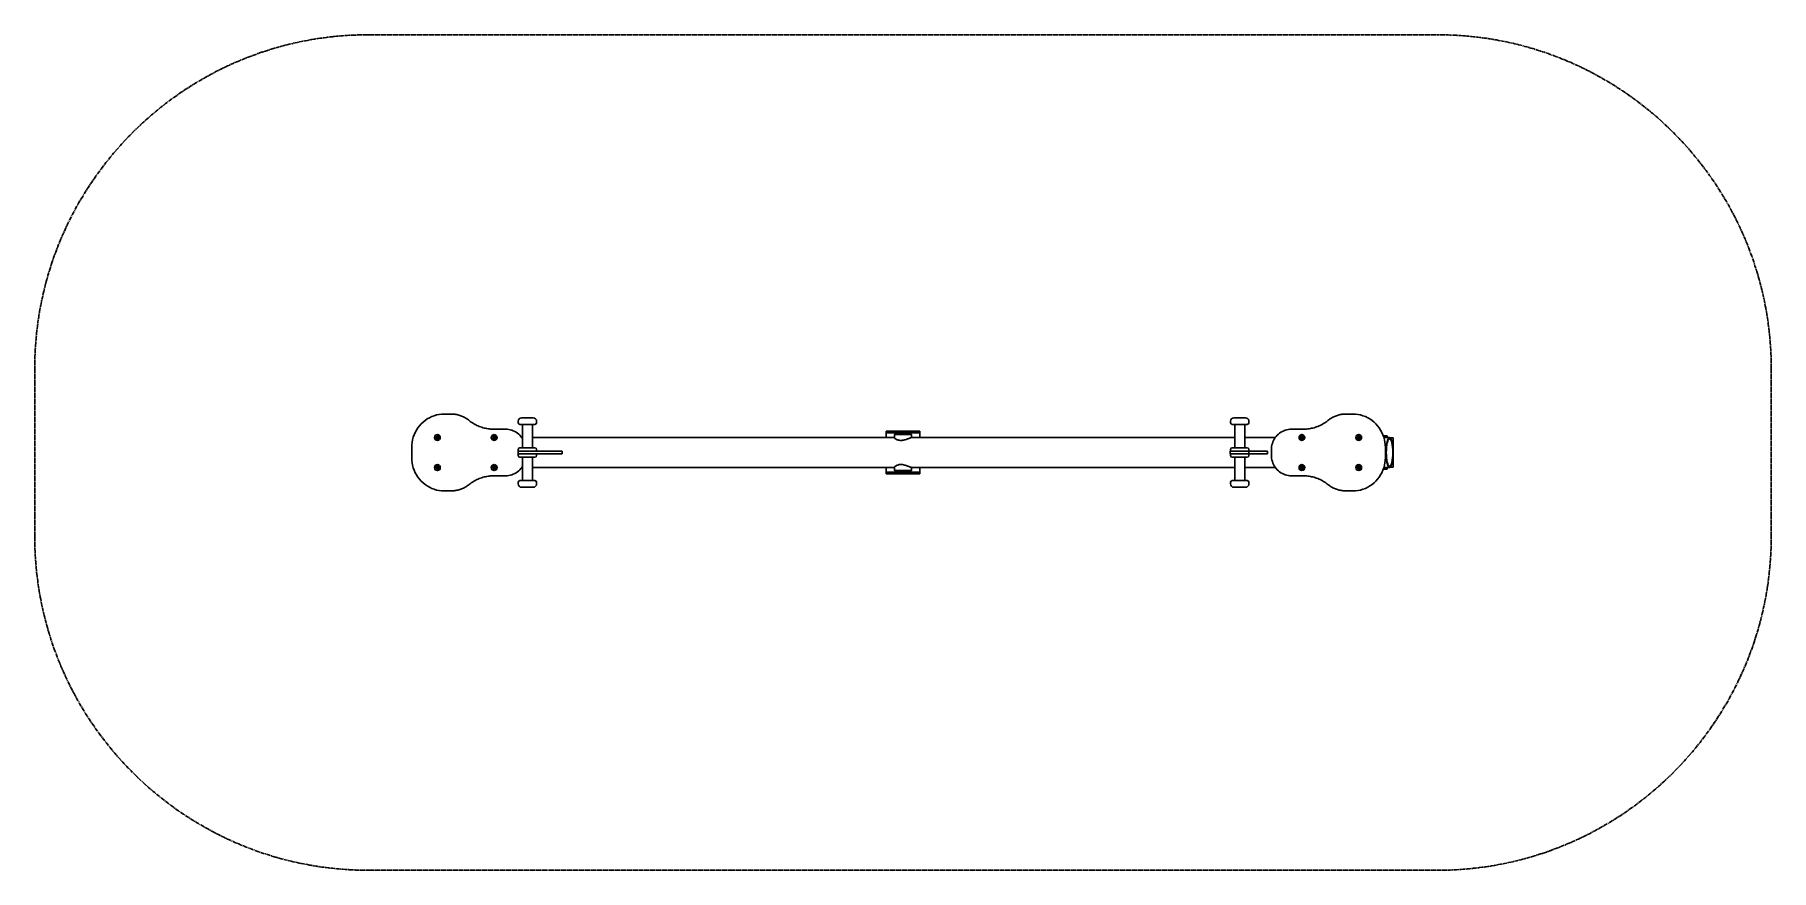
# Model space of a CAD drawing. Header units: millimetres. Extents: x 1398 to 6598, y 599 to 3099.
import ezdxf

# ---------------------------------------------------------------- set-up
doc = ezdxf.new("R2010")
doc.units = ezdxf.units.MM
doc.linetypes.add('AM_ISO08W050', pattern=[18, 12, -1.5, 3, -1.5])
doc.layers.add('AM_4', color=3, linetype='Continuous', lineweight=25)
doc.layers.add('AM_7', color=4, linetype='AM_ISO08W050', lineweight=25)

msp = doc.modelspace()

# ---------------------------------------------------------------- linework, layer by layer
at = {"layer": 'AM_4'}
for p, q in [((2643.9, 1964.2), (2624.5, 1964.2)), ((2645.1, 1964.2), (2643.9, 1964.2)), ((2846.3, 1943.2), (2846.3, 1938.2)), ((2851.3, 1933.2), (2896.3, 1933.2)), ((2856.3, 1953.2), (2891.3, 1953.2)), ((2858.8, 1933.2), (2858.8, 1863.2)), ((2888.8, 1933.2), (2888.8, 1863.2)), ((2901.3, 1943.2), (2901.3, 1938.2)), ((4979.3, 1943.2), (4979.3, 1938.2)), ((4984.3, 1933.2), (5029.3, 1933.2)), ((4989.3, 1953.2), (5024.3, 1953.2)), ((4991.8, 1933.2), (4991.8, 1863.2)), ((5021.8, 1933.2), (5021.8, 1863.2)), ((5034.3, 1943.2), (5034.3, 1938.2)), ((5344.4, 1964.2), (5325, 1964.2)), ((5345.6, 1964.2), (5344.4, 1964.2)), ((2603.6, 1893.7), (2609.9, 1893.7)), ((2609.9, 1893.7), (2603.6, 1893.7)), ((2607.3, 1898.7), (2606.2, 1898.7)), ((2807.1, 1919.2), (2770.1, 1919.2)), ((2773.6, 1893.7), (2779.9, 1893.7)), ((2808.3, 1919.2), (2807.1, 1919.2)), ((2857.1, 1893.7), (2858.8, 1893.7)), ((2888.8, 1893.7), (3973.1, 1893.7)), ((3978.3, 1913.2), (3948.3, 1913.2)), ((3948.3, 1908.2), (3948.3, 1913.2)), ((3948.3, 1908.2), (3978.3, 1908.2)), ((3948.3, 1904.2), (3948.3, 1908.2)), ((3948.3, 1893.7), (3948.3, 1904.2)), ((3974.3, 1904.2), (3973.3, 1903.2)), ((4023.3, 1903.2), (3973.3, 1903.2)), ((3973.3, 1903.2), (3973.3, 1891.8)), ((3974.3, 1904.2), (4022.3, 1904.2)), ((4018.3, 1913.2), (3978.3, 1913.2)), ((3978.3, 1908.2), (4018.3, 1908.2)), ((4048.3, 1913.2), (4018.3, 1913.2)), ((4018.3, 1908.2), (4048.3, 1908.2)), ((4022.3, 1904.2), (4023.3, 1903.2)), ((4023.3, 1903.2), (4023.3, 1893.7)), ((4023.6, 1893.7), (4991.8, 1893.7)), ((4048.3, 1913.2), (4048.3, 1908.2)), ((4048.3, 1908.2), (4048.3, 1904.2)), ((4048.3, 1904.2), (4048.3, 1893.7)), ((5021.8, 1893.7), (5113, 1893.7)), ((5198.8, 1919.2), (5161.8, 1919.2)), ((5192.3, 1893.7), (5198.7, 1893.7)), ((5362.3, 1893.7), (5368.6, 1893.7)), ((5368.6, 1893.7), (5362.3, 1893.7)), ((5366, 1898.7), (5364.9, 1898.7)), ((5445.7, 1898.7), (5436.9, 1898.7)), ((5438.5, 1893.7), (5455.4, 1893.7)), ((5445.7, 1893.7), (5438.5, 1893.7)), ((5448.1, 1898.7), (5445.7, 1898.7)), ((5445.7, 1898.7), (5445.7, 1893.7)), ((5448.1, 1898.7), (5448.1, 1893.7)), ((5456.9, 1893.2), (5464.2, 1893.2)), ((5466.3, 1893.2), (5464.2, 1893.2)), ((5466.3, 1893.2), (5466.3, 1805.2)), ((2527.3, 1864.2), (2527.3, 1834.2)), ((2846.3, 1858.2), (2846.3, 1853.2)), ((2846.3, 1853.2), (2897.3, 1853.2)), ((2846.3, 1853.2), (2846.3, 1845.2)), ((2846.3, 1853.2), (2897.3, 1853.2)), ((2897.3, 1845.2), (2846.3, 1845.2)), ((2846.3, 1845.2), (2897.3, 1845.2)), ((2846.3, 1845.2), (2846.3, 1840.2)), ((2851.3, 1863.2), (2896.3, 1863.2)), ((2851.3, 1835.2), (2896.3, 1835.2)), ((2858.8, 1835.2), (2858.8, 1765.2)), ((2888.8, 1835.2), (2888.8, 1765.2)), ((2897.3, 1853.2), (2977.5, 1853.2)), ((2977.5, 1845.2), (2897.3, 1845.2)), ((2901.3, 1858.2), (2901.3, 1853.2)), ((2901.3, 1845.2), (2901.3, 1840.2)), ((2977.5, 1853.2), (2977.5, 1845.2)), ((4978, 1853.2), (4979.3, 1853.2)), ((4978, 1845.2), (4978, 1853.2)), ((4979.3, 1845.2), (4978, 1845.2)), ((4979.3, 1858.2), (4979.3, 1853.2)), ((4979.3, 1853.2), (5034.3, 1853.2)), ((4979.3, 1853.2), (5034.3, 1853.2)), ((5034.3, 1845.2), (4979.3, 1845.2)), ((4979.3, 1845.2), (5034.3, 1845.2)), ((4979.3, 1845.2), (4979.3, 1840.2)), ((4984.3, 1863.2), (5029.3, 1863.2)), ((4984.3, 1835.2), (5029.3, 1835.2)), ((4991.8, 1835.2), (4991.8, 1765.2)), ((5021.8, 1835.2), (5021.8, 1765.2)), ((5034.3, 1858.2), (5034.3, 1853.2)), ((5090.3, 1853.2), (5034.3, 1853.2)), ((5034.3, 1845.2), (5034.3, 1853.2)), ((5034.3, 1845.2), (5090.3, 1845.2)), ((5034.3, 1845.2), (5034.3, 1840.2)), ((5090.3, 1845.2), (5090.3, 1853.2)), ((5101.4, 1857.2), (5101.4, 1841.2)), ((5442.8, 1834.2), (5442.8, 1864.2)), ((2603.6, 1804.8), (2609.9, 1804.8)), ((2609.9, 1804.8), (2603.6, 1804.8)), ((2607.3, 1799.8), (2606.2, 1799.8)), ((2770.1, 1779.2), (2807.1, 1779.2)), ((2773.6, 1804.8), (2779.9, 1804.8)), ((2808.3, 1779.2), (2807.1, 1779.2)), ((2857.1, 1804.8), (2858.8, 1804.8)), ((2888.8, 1804.8), (3973.1, 1804.8)), ((3948.3, 1794.2), (3948.3, 1804.8)), ((3948.3, 1790.2), (3948.3, 1794.2)), ((3978.3, 1790.2), (3948.3, 1790.2)), ((3948.3, 1785.2), (3948.3, 1790.2)), ((3948.3, 1785.2), (3978.3, 1785.2)), ((3973.3, 1806.7), (3973.3, 1795.2)), ((3973.3, 1795.2), (4023.3, 1795.2)), ((3974.3, 1794.2), (3973.3, 1795.2)), ((4022.3, 1794.2), (3974.3, 1794.2)), ((4018.3, 1790.2), (3978.3, 1790.2)), ((3978.3, 1785.2), (4018.3, 1785.2)), ((4048.3, 1790.2), (4018.3, 1790.2)), ((4018.3, 1785.2), (4048.3, 1785.2)), ((4022.3, 1794.2), (4023.3, 1795.2)), ((4023.3, 1804.8), (4023.3, 1795.2)), ((4023.6, 1804.8), (4991.8, 1804.8)), ((4048.3, 1804.8), (4048.3, 1794.2)), ((4048.3, 1794.2), (4048.3, 1790.2)), ((4048.3, 1790.2), (4048.3, 1785.2)), ((5021.8, 1804.8), (5113, 1804.8)), ((5161.8, 1779.2), (5198.8, 1779.2)), ((5192.3, 1804.8), (5198.7, 1804.8)), ((5362.3, 1804.8), (5368.6, 1804.8)), ((5368.6, 1804.8), (5362.3, 1804.8)), ((5366, 1799.8), (5364.9, 1799.8)), ((5445.7, 1799.8), (5436.9, 1799.8)), ((5438.5, 1804.8), (5455.4, 1804.8)), ((5445.7, 1804.8), (5438.5, 1804.8)), ((5445.7, 1804.8), (5445.7, 1799.8)), ((5448.1, 1799.8), (5445.7, 1799.8)), ((5448.1, 1804.8), (5448.1, 1799.8)), ((5464.2, 1805.2), (5456.9, 1805.2)), ((5464.2, 1805.2), (5466.3, 1805.2)), ((2624.5, 1734.2), (2643.9, 1734.2)), ((2645.1, 1734.2), (2643.9, 1734.2)), ((2846.3, 1760.2), (2846.3, 1755.2)), ((2851.3, 1765.2), (2896.3, 1765.2)), ((2856.3, 1745.2), (2891.3, 1745.2)), ((2901.3, 1760.2), (2901.3, 1755.2)), ((4979.3, 1760.2), (4979.3, 1755.2)), ((4984.3, 1765.2), (5029.3, 1765.2)), ((4989.3, 1745.2), (5024.3, 1745.2)), ((5034.3, 1760.2), (5034.3, 1755.2)), ((5325, 1734.2), (5344.4, 1734.2)), ((5345.6, 1734.2), (5344.4, 1734.2))]:
    msp.add_line(p, q, dxfattribs=at)
for centre, radius, start, end in [((2856.3, 1943.2), 10, 90, 180), ((2851.3, 1938.2), 5, 180, 270), ((2891.3, 1943.2), 10, 0, 90), ((2896.3, 1938.2), 5, 270, 0), ((4989.3, 1943.2), 10, 90, 180), ((4984.3, 1938.2), 5, 180, 270), ((5024.3, 1943.2), 10, 0, 90), ((5029.3, 1938.2), 5, 270, 0), ((2851.3, 1858.2), 5, 90, 180), ((2851.3, 1840.2), 5, 180, 270), ((2896.3, 1858.2), 5, 0, 90), ((2896.3, 1840.2), 5, 270, 0), ((4984.3, 1858.2), 5, 90, 180), ((4984.3, 1840.2), 5, 180, 270), ((5029.3, 1858.2), 5, 0, 90), ((5029.3, 1840.2), 5, 270, 0), ((2851.3, 1760.2), 5, 90, 180), ((2856.3, 1755.2), 10, 180, 270), ((2891.3, 1755.2), 10, 270, 0), ((2896.3, 1760.2), 5, 0, 90), ((4984.3, 1760.2), 5, 90, 180), ((4989.3, 1755.2), 10, 180, 270), ((5024.3, 1755.2), 10, 270, 0), ((5029.3, 1760.2), 5, 0, 90)]:
    msp.add_arc(centre, radius, start, end, dxfattribs=at)
for centre, major_axis, ratio in [((2604.1, 1894.2), (0, 9), 0.971383), ((2605.1, 1894.2), (0, 5), 0.971383), ((2774.1, 1894.2), (0, 9), 0.971383), ((2775.1, 1894.2), (0, 5), 0.971383), ((5192.9, 1894.2), (0, -9), 0.971383), ((5193.8, 1894.2), (0, -5), 0.971383), ((5362.9, 1894.2), (0, -9), 0.971383), ((5363.8, 1894.2), (0, -5), 0.971383), ((5455.4, 1849.2), (0, 44.4), 0.237519), ((5455.4, 1849.2), (0, 41.4), 0.237519), ((2604.1, 1804.2), (0, 9), 0.971383), ((2605.1, 1804.2), (0, 5), 0.971383), ((2774.1, 1804.2), (0, 9), 0.971383), ((2775.1, 1804.2), (0, 5), 0.971383), ((5192.9, 1804.2), (0, -9), 0.971383), ((5193.8, 1804.2), (0, -5), 0.971383), ((5362.9, 1804.2), (0, -9), 0.971383), ((5363.8, 1804.2), (0, -5), 0.971383)]:
    msp.add_ellipse(centre, major_axis=major_axis, ratio=ratio, dxfattribs=at)
for centre, major_axis, start_param, end_param in [((2607.2, 1894.2), (0, -5), 3.363473, 6.061305), ((2607.2, 1894.2), (0, 5), 0.221881, 2.919712), ((2608.4, 1894.2), (0, 5), 0.349388, 2.792205), ((2777.2, 1894.2), (0, -5), 3.363473, 6.061305), ((2777.2, 1894.2), (0, 5), 0.221881, 2.919712), ((2778.4, 1894.2), (0, 5), 0.349388, 2.792205), ((5196, 1894.2), (0, -5), 3.363473, 6.061305), ((5196, 1894.2), (0, 5), 0.221881, 2.919712), ((5197.2, 1894.2), (0, 5), 0.349388, 2.792205), ((5366, 1894.2), (0, -5), 3.363473, 6.061305), ((5366, 1894.2), (0, 5), 0.221881, 2.919712), ((5367.1, 1894.2), (0, 5), 0.349388, 2.792205), ((2607.2, 1804.2), (0, -5), 3.363473, 6.061305), ((2607.2, 1804.2), (0, 5), 0.221881, 2.919712), ((2608.4, 1804.2), (0, 5), 0.349388, 2.792205), ((2777.2, 1804.2), (0, -5), 3.363473, 6.061305), ((2777.2, 1804.2), (0, 5), 0.221881, 2.919712), ((2778.4, 1804.2), (0, 5), 0.349388, 2.792205), ((5196, 1804.2), (0, -5), 3.363473, 6.061305), ((5196, 1804.2), (0, 5), 0.221881, 2.919712), ((5197.2, 1804.2), (0, 5), 0.349388, 2.792205), ((5366, 1804.2), (0, -5), 3.363473, 6.061305), ((5366, 1804.2), (0, 5), 0.221881, 2.919712), ((5367.1, 1804.2), (0, 5), 0.349388, 2.792205)]:
    msp.add_ellipse(centre, major_axis=major_axis, ratio=0.971383, start_param=start_param, end_param=end_param, dxfattribs=at)
for points, knots in [([(2624.5, 1964.2), (2614.3, 1964.2), (2604.1, 1962.6), (2584.7, 1956.1), (2575.6, 1951.3), (2559.1, 1938.9), (2551.8, 1931.4), (2539.8, 1914.5), (2535.2, 1905), (2528.9, 1885.1), (2527.3, 1874.7), (2527.3, 1864.2)], [3.141593, 3.141593, 3.141593, 3.141593, 3.455752, 3.455752, 3.769911, 3.769911, 4.08407, 4.08407, 4.39823, 4.39823, 4.712389, 4.712389, 4.712389, 4.712389]), ([(2699.3, 1944.9), (2696.3, 1947.4), (2693.1, 1949.7), (2686.3, 1953.7), (2682.9, 1955.5), (2675.7, 1958.7), (2672, 1960), (2664.5, 1962.1), (2660.7, 1962.9), (2652.9, 1964), (2649, 1964.2), (2645.1, 1964.2)], [2.4746463, 2.4746463, 2.4746463, 2.4746463, 2.6080356, 2.6080356, 2.7414248, 2.7414248, 2.8748141, 2.8748141, 3.0082034, 3.0082034, 3.1415927, 3.1415927, 3.1415927, 3.1415927]), ([(2771.3, 1919.2), (2766.1, 1919.2), (2761, 1919.6), (2750.7, 1921), (2745.6, 1922.1), (2735.7, 1924.9), (2730.8, 1926.6), (2721.2, 1930.8), (2716.6, 1933.2), (2707.7, 1938.6), (2703.4, 1941.6), (2699.3, 1944.9)], [0, 0, 0, 0, 0.1333893, 0.1333893, 0.2667785, 0.2667785, 0.4001678, 0.4001678, 0.5335571, 0.5335571, 0.6669463, 0.6669463, 0.6669463, 0.6669463]), ([(5270.8, 1944.9), (5266.7, 1941.6), (5262.4, 1938.6), (5253.5, 1933.2), (5248.9, 1930.8), (5239.3, 1926.6), (5234.4, 1924.9), (5224.5, 1922.1), (5219.4, 1921), (5209.1, 1919.6), (5204, 1919.2), (5198.8, 1919.2)], [2.4746463, 2.4746463, 2.4746463, 2.4746463, 2.6080356, 2.6080356, 2.7414248, 2.7414248, 2.8748141, 2.8748141, 3.0082034, 3.0082034, 3.1415927, 3.1415927, 3.1415927, 3.1415927]), ([(5325, 1964.2), (5321.1, 1964.2), (5317.2, 1964), (5309.4, 1962.9), (5305.6, 1962.1), (5298.1, 1960), (5294.4, 1958.7), (5287.2, 1955.5), (5283.8, 1953.7), (5277, 1949.7), (5273.8, 1947.4), (5270.8, 1944.9)], [0, 0, 0, 0, 0.1333893, 0.1333893, 0.2667785, 0.2667785, 0.4001678, 0.4001678, 0.5335571, 0.5335571, 0.6669463, 0.6669463, 0.6669463, 0.6669463]), ([(5442.8, 1864.2), (5442.8, 1874.7), (5441.2, 1885.1), (5434.9, 1905), (5430.3, 1914.5), (5418.3, 1931.4), (5411, 1938.9), (5394.5, 1951.3), (5385.4, 1956.1), (5366, 1962.6), (5355.8, 1964.2), (5345.6, 1964.2)], [4.712389, 4.712389, 4.712389, 4.712389, 5.026548, 5.026548, 5.340708, 5.340708, 5.654867, 5.654867, 5.969026, 5.969026, 6.283185, 6.283185, 6.283185, 6.283185]), ([(2858.8, 1891.3), (2858.3, 1892.1), (2857.7, 1892.8), (2853.5, 1898.9), (2849, 1903.5), (2838.7, 1911.2), (2833, 1914.2), (2821, 1918.2), (2814.7, 1919.2), (2808.3, 1919.2)], [2.1526025, 2.1526025, 2.1526025, 2.1526025, 2.1991149, 2.1991149, 2.5132741, 2.5132741, 2.8274334, 2.8274334, 3.1415927, 3.1415927, 3.1415927, 3.1415927]), ([(4023.6, 1893.7), (4023.2, 1893.7), (4022.6, 1893.6), (4021.2, 1893.2), (4020.3, 1892.9), (4018.2, 1892.2), (4017, 1891.7), (4014.5, 1890.7), (4013.2, 1890.2), (4010.5, 1889.2), (4009, 1888.6), (4005.8, 1887.6), (4004.1, 1887.1), (4000.7, 1886.2), (3999, 1885.9), (3995.5, 1885.4), (3993.8, 1885.3), (3990.5, 1885.3), (3988.9, 1885.4), (3985.8, 1885.9), (3984.3, 1886.2), (3981.5, 1887.1), (3980.2, 1887.6), (3977.9, 1888.6), (3976.9, 1889.2), (3975.3, 1890.2), (3974.6, 1890.7), (3973.4, 1891.7), (3972.9, 1892.2), (3972.4, 1892.9), (3972.3, 1893.2), (3972.4, 1893.6), (3972.7, 1893.7), (3973.2, 1893.7), (3973.2, 1893.7), (3973.3, 1893.7)], [4.03393, 4.03393, 4.03393, 4.03393, 4.536731, 4.536731, 5.039531, 5.039531, 5.542332, 5.542332, 6.045132, 6.045132, 6.550814, 6.550814, 7.056496, 7.056496, 7.562178, 7.562178, 8.06786, 8.06786, 8.573543, 8.573543, 9.079225, 9.079225, 9.584907, 9.584907, 10.090589, 10.090589, 10.593389, 10.593389, 11.09619, 11.09619, 11.59899, 11.59899, 12.101791, 12.101791, 12.201229, 12.201229, 12.201229, 12.201229]), ([(5161.8, 1919.2), (5155.4, 1919.2), (5149.1, 1918.2), (5137.1, 1914.2), (5131.4, 1911.2), (5121.1, 1903.5), (5116.6, 1898.9), (5109.2, 1888.4), (5106.3, 1882.5), (5102.4, 1870.2), (5101.4, 1863.7), (5101.4, 1857.2)], [0, 0, 0, 0, 0.314159, 0.314159, 0.628319, 0.628319, 0.942478, 0.942478, 1.256637, 1.256637, 1.570796, 1.570796, 1.570796, 1.570796]), ([(2527.3, 1834.2), (2527.3, 1823.8), (2528.9, 1813.3), (2535.2, 1793.4), (2539.8, 1784), (2551.8, 1767), (2559.1, 1759.5), (2575.6, 1747.2), (2584.7, 1742.4), (2604.1, 1735.9), (2614.3, 1734.2), (2624.5, 1734.2)], [4.712389, 4.712389, 4.712389, 4.712389, 5.026548, 5.026548, 5.340708, 5.340708, 5.654867, 5.654867, 5.969026, 5.969026, 6.283185, 6.283185, 6.283185, 6.283185]), ([(5101.4, 1841.2), (5101.4, 1834.7), (5102.4, 1828.3), (5106.3, 1815.9), (5109.2, 1810.1), (5116.6, 1799.6), (5121.1, 1794.9), (5131.4, 1787.3), (5137.1, 1784.3), (5149.1, 1780.3), (5155.4, 1779.2), (5161.8, 1779.2)], [1.570796, 1.570796, 1.570796, 1.570796, 1.884956, 1.884956, 2.199115, 2.199115, 2.513274, 2.513274, 2.827433, 2.827433, 3.141593, 3.141593, 3.141593, 3.141593]), ([(5345.6, 1734.2), (5355.8, 1734.2), (5366, 1735.9), (5385.4, 1742.4), (5394.5, 1747.2), (5411, 1759.5), (5418.3, 1767), (5430.3, 1784), (5434.9, 1793.4), (5441.2, 1813.3), (5442.8, 1823.8), (5442.8, 1834.2)], [3.141593, 3.141593, 3.141593, 3.141593, 3.455752, 3.455752, 3.769911, 3.769911, 4.08407, 4.08407, 4.39823, 4.39823, 4.712389, 4.712389, 4.712389, 4.712389]), ([(2699.3, 1753.5), (2703.4, 1756.8), (2707.7, 1759.9), (2716.6, 1765.3), (2721.2, 1767.7), (2730.8, 1771.8), (2735.7, 1773.6), (2745.6, 1776.4), (2750.7, 1777.5), (2761, 1778.9), (2766.1, 1779.2), (2771.3, 1779.2)], [2.4746463, 2.4746463, 2.4746463, 2.4746463, 2.6080356, 2.6080356, 2.7414248, 2.7414248, 2.8748141, 2.8748141, 3.0082034, 3.0082034, 3.1415927, 3.1415927, 3.1415927, 3.1415927]), ([(2808.3, 1779.2), (2814.7, 1779.2), (2821, 1780.3), (2833, 1784.3), (2838.7, 1787.3), (2849, 1794.9), (2853.5, 1799.6), (2857.7, 1805.6), (2858.3, 1806.4), (2858.8, 1807.2)], [6.2831853, 6.2831853, 6.2831853, 6.2831853, 6.5973446, 6.5973446, 6.9115038, 6.9115038, 7.2256631, 7.2256631, 7.2721755, 7.2721755, 7.2721755, 7.2721755]), ([(3973.3, 1804.8), (3973.2, 1804.8), (3973.2, 1804.8), (3972.7, 1804.8), (3972.4, 1804.9), (3972.3, 1805.3), (3972.4, 1805.6), (3972.9, 1806.3), (3973.4, 1806.8), (3974.6, 1807.7), (3975.3, 1808.2), (3976.9, 1809.3), (3977.9, 1809.8), (3980.2, 1810.9), (3981.5, 1811.4), (3984.3, 1812.2), (3985.8, 1812.6), (3988.9, 1813.1), (3990.5, 1813.2), (3993.8, 1813.2), (3995.5, 1813.1), (3999, 1812.6), (4000.7, 1812.2), (4004.1, 1811.4), (4005.8, 1810.9), (4009, 1809.8), (4010.5, 1809.3), (4013.2, 1808.2), (4014.5, 1807.7), (4017, 1806.8), (4018.2, 1806.3), (4020.3, 1805.6), (4021.2, 1805.3), (4022.6, 1804.9), (4023.2, 1804.8), (4023.6, 1804.8)], [3.934492, 3.934492, 3.934492, 3.934492, 4.03393, 4.03393, 4.536731, 4.536731, 5.039531, 5.039531, 5.542332, 5.542332, 6.045132, 6.045132, 6.550814, 6.550814, 7.056496, 7.056496, 7.562178, 7.562178, 8.06786, 8.06786, 8.573543, 8.573543, 9.079225, 9.079225, 9.584907, 9.584907, 10.090589, 10.090589, 10.593389, 10.593389, 11.09619, 11.09619, 11.59899, 11.59899, 12.101791, 12.101791, 12.101791, 12.101791]), ([(5198.8, 1779.2), (5204, 1779.2), (5209.1, 1778.9), (5219.4, 1777.5), (5224.5, 1776.4), (5234.4, 1773.6), (5239.3, 1771.8), (5248.9, 1767.7), (5253.5, 1765.3), (5262.4, 1759.9), (5266.7, 1756.8), (5270.8, 1753.5)], [0, 0, 0, 0, 0.1333893, 0.1333893, 0.2667785, 0.2667785, 0.4001678, 0.4001678, 0.5335571, 0.5335571, 0.6669463, 0.6669463, 0.6669463, 0.6669463]), ([(2645.1, 1734.2), (2649, 1734.2), (2652.9, 1734.5), (2660.7, 1735.6), (2664.5, 1736.4), (2672, 1738.5), (2675.7, 1739.8), (2682.9, 1742.9), (2686.3, 1744.7), (2693.1, 1748.8), (2696.3, 1751.1), (2699.3, 1753.5)], [6.2831853, 6.2831853, 6.2831853, 6.2831853, 6.4165746, 6.4165746, 6.5499638, 6.5499638, 6.6833531, 6.6833531, 6.8167424, 6.8167424, 6.9501317, 6.9501317, 6.9501317, 6.9501317]), ([(5270.8, 1753.5), (5273.8, 1751.1), (5277, 1748.8), (5283.8, 1744.7), (5287.2, 1742.9), (5294.4, 1739.8), (5298.1, 1738.5), (5305.6, 1736.4), (5309.4, 1735.6), (5317.2, 1734.5), (5321.1, 1734.2), (5325, 1734.2)], [2.4746463, 2.4746463, 2.4746463, 2.4746463, 2.6080356, 2.6080356, 2.7414248, 2.7414248, 2.8748141, 2.8748141, 3.0082034, 3.0082034, 3.1415927, 3.1415927, 3.1415927, 3.1415927])]:
    msp.add_open_spline(points, degree=3, knots=knots, dxfattribs=at)
at = {"layer": 'AM_7'}
for p, q in [((2398.3, 3099.2), (5598.3, 3099.2)), ((1398.3, 2099.2), (1398.3, 1599.2)), ((6598.3, 2099.2), (6598.3, 1599.2)), ((2398.3, 599.2), (5598.3, 599.2))]:
    msp.add_line(p, q, dxfattribs=at)
for centre, start, end in [((2398.3, 2099.2), 90, 180), ((5598.3, 2099.2), 0, 90), ((2398.3, 1599.2), 180, 270), ((5598.3, 1599.2), 270, 0)]:
    msp.add_arc(centre, 1000, start, end, dxfattribs=at)

doc.saveas('drawing.dxf')
